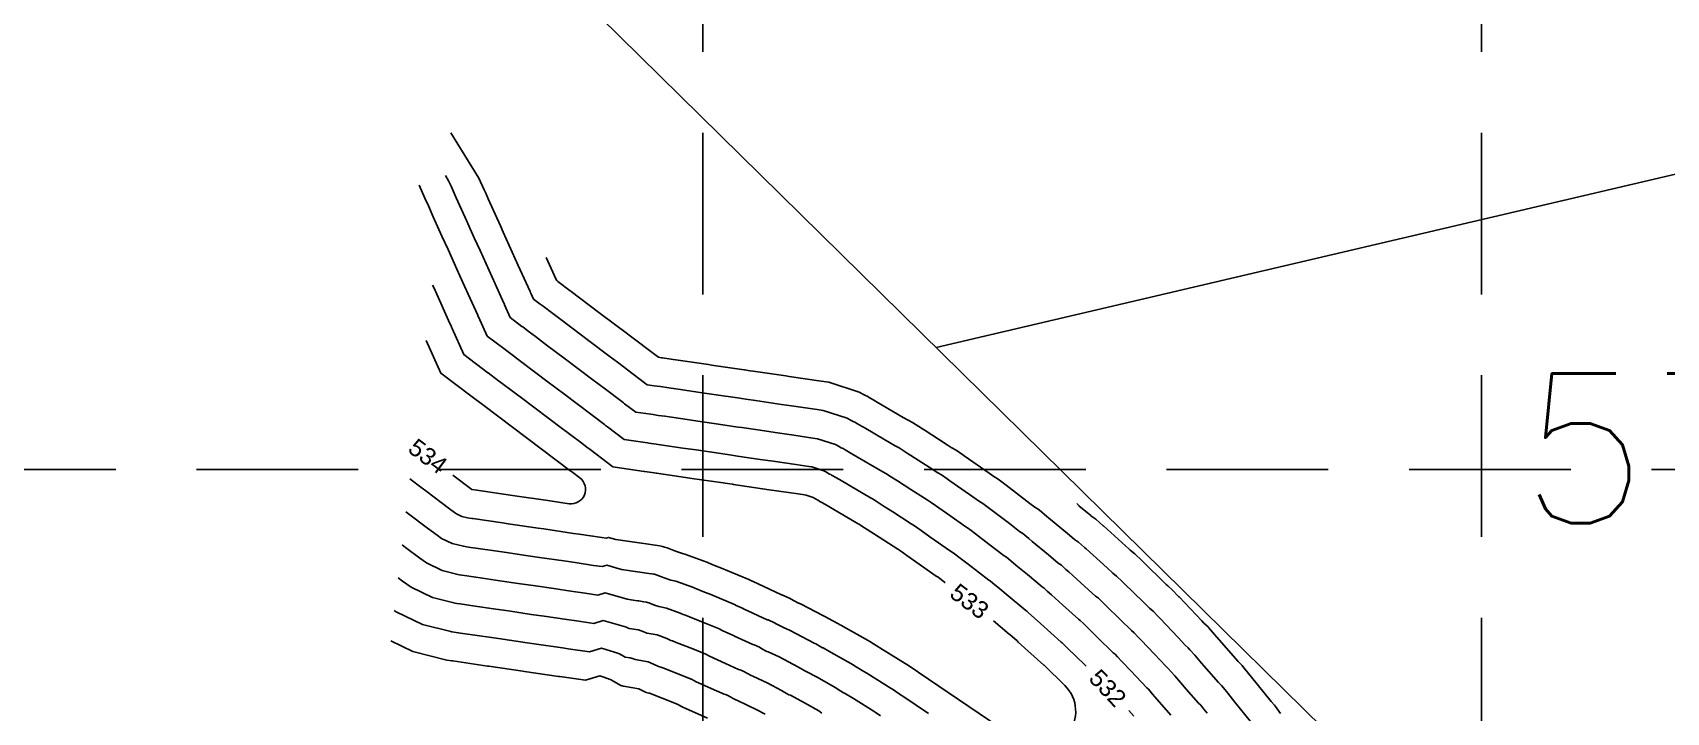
# Model space of a CAD drawing. Header units: feet. Extents: x 5163 to 12107, y -224 to 4120.
# Drawn here: x 6266.5 to 6493.8, y 2239.4 to 2334 of the extents above; entities that cross this region are included whole.
import ezdxf
from ezdxf.enums import TextEntityAlignment as Align

# ---------------------------------------------------------------- set-up
doc = ezdxf.new("R2010")
doc.units = ezdxf.units.FT
doc.linetypes.add('HIDDEN', pattern=[0.375, 0.25, -0.125])
for name, color, linetype in [('2003004C-A$0$3A-BERMS', 1, 'Continuous'), ('2003004C-A$0$3A-LOT', 2, 'Continuous'), ('2003004C-A$0$3A-LOTNO', 7, 'Continuous'), ('grid', 254, 'Continuous')]:
    doc.layers.add(name, color=color, linetype=linetype)
doc.styles.add('2003004C-A$0$L100', font='simplex', dxfattribs={"height": 4})
doc.styles.add('2003004C-A$0$Standard', font='txt')
doc.styles.get("Standard").update_dxf_attribs({"font": 'ARIAL.TTF'})

# ---------------------------------------------------------------- blocks, each defined once
blk = doc.blocks.new('2003004C-A$0$lota')
at = {"style": '2003004C-A$0$Standard'}
blk.add_attdef('LOTDES', text='', height=0.0833, dxfattribs=at).set_placement((0, 0), align=Align.CENTER)
at = {"style": '2003004C-A$0$Standard', "flags": 1}
for tag in ['LOTAINF', 'LOTAAC', 'LOTASF']:
    blk.add_attdef(tag, text='', height=0.000000105, dxfattribs=at).set_placement((-0.03768, 0), align=Align.CENTER)

msp = doc.modelspace()

# ---------------------------------------------------------------- linework, layer by layer
at = {"layer": '2003004C-A$0$3A-BERMS', "color": 43, "linetype": 'Continuous'}
for points, elevation in [([(6328.57, 2313.77), (6324.64, 2320.08)], 530), ([(6413.07, 2245.86), (6411.47, 2247.42), (6410.74, 2248.13), (6409.95, 2248.9), (6409.74, 2249.1), (6409.6, 2249.22), (6406.72, 2251.8), (6405.87, 2252.57), (6405.08, 2253.28), (6404.83, 2253.5), (6404.67, 2253.62), (6401.97, 2255.86), (6401.05, 2256.62), (6400.08, 2257.43), (6399.73, 2257.72), (6399.54, 2257.84), (6396.66, 2260.04), (6395.55, 2260.89), (6394.76, 2261.49), (6394.44, 2261.73), (6394.22, 2261.86), (6391.35, 2263.88), (6390.11, 2264.74), (6389.32, 2265.3), (6388.97, 2265.55), (6388.73, 2265.68), (6386.17, 2267.33), (6384.96, 2268.1), (6383.87, 2268.8), (6383.34, 2269.14), (6383.07, 2269.28), (6380.22, 2270.95), (6378.75, 2271.82), (6378.16, 2272.16), (6377.84, 2272.35), (6377.65, 2272.46), (6377.54, 2272.52), (6377.38, 2272.6), (6376.86, 2272.89), (6376.58, 2273.04), (6374.89, 2273.59), (6374.48, 2273.66), (6372.69, 2273.92), (6369.53, 2274.38), (6367.73, 2274.64), (6364.58, 2275.1), (6364.28, 2275.15), (6363.75, 2275.22), (6361.93, 2275.49), (6358.8, 2275.95), (6356.97, 2276.21), (6353.85, 2276.67), (6353.26, 2276.76), (6352.24, 2276.9), (6352.03, 2276.94), (6348.8, 2277.41), (6346.45, 2279.18), (6346.2, 2279.37), (6346.03, 2279.5), (6344.53, 2280.63), (6342.04, 2282.51), (6340.51, 2283.66), (6338.04, 2285.52), (6336.5, 2286.68), (6334.05, 2288.53), (6333.36, 2289.05), (6332.28, 2289.86), (6332.2, 2289.92), (6329.72, 2291.79), (6328.5, 2294.48), (6328.44, 2294.62), (6328.4, 2294.71), (6327.58, 2296.52), (6326.34, 2299.27), (6325.51, 2301.12), (6324.28, 2303.83), (6323.43, 2305.71), (6322.22, 2308.38), (6321.53, 2309.91), (6321.05, 2310.99), (6320.23, 2312.8)], 532), ([(6324.35, 2313.39), (6323.93, 2314.12)], 531), ([(6424.88, 2239.06), (6422.65, 2241.61), (6422.34, 2241.97), (6421.74, 2242.66), (6421.52, 2242.86), (6419.31, 2245.19), (6418.07, 2246.51), (6417.46, 2247.14), (6417.11, 2247.52), (6416.86, 2247.73), (6414.66, 2249.87), (6413.27, 2251.23), (6412.67, 2251.82), (6412.27, 2252.2), (6412, 2252.42), (6409.81, 2254.38), (6408.27, 2255.77), (6407.67, 2256.31), (6407.23, 2256.7), (6406.94, 2256.92), (6404.91, 2258.6), (6403.32, 2259.91), (6402.59, 2260.52), (6402, 2261.01), (6401.67, 2261.22), (6399.53, 2262.86), (6397.68, 2264.27), (6397.09, 2264.72), (6396.58, 2265.11), (6396.22, 2265.33), (6394.09, 2266.82), (6392.11, 2268.21), (6391.53, 2268.62), (6390.97, 2269.01), (6390.59, 2269.22), (6388.69, 2270.44), (6386.82, 2271.64), (6386.01, 2272.16), (6385.2, 2272.69), (6384.79, 2272.89), (6382.69, 2274.12), (6380.46, 2275.43), (6380.03, 2275.69), (6379.56, 2275.96), (6379.42, 2276.05), (6379.26, 2276.14), (6379.01, 2276.25), (6378.63, 2276.46), (6378.21, 2276.7), (6375.68, 2277.51), (6375.06, 2277.61), (6372.38, 2278), (6370.11, 2278.34), (6367.4, 2278.73), (6365.16, 2279.06), (6364.7, 2279.13), (6364.32, 2279.18), (6361.6, 2279.58), (6359.38, 2279.9), (6356.63, 2280.31), (6354.43, 2280.63), (6353.54, 2280.76), (6352.82, 2280.86), (6352.51, 2280.91), (6350.4, 2281.22), (6348.85, 2282.38), (6348.69, 2282.5), (6348.44, 2282.69), (6346.19, 2284.39), (6344.44, 2285.7), (6342.16, 2287.42), (6340.45, 2288.71), (6338.13, 2290.46), (6336.46, 2291.72), (6335.42, 2292.5), (6334.69, 2293.06), (6334.56, 2293.15), (6332.94, 2294.37), (6332.15, 2296.13), (6332.11, 2296.22), (6332.04, 2296.36), (6330.82, 2299.08), (6329.99, 2300.92), (6328.73, 2303.69), (6327.93, 2305.47), (6326.65, 2308.3), (6325.87, 2310.03), (6325.42, 2311.02), (6324.69, 2312.64), (6324.35, 2313.39)], 531), ([(6429.91, 2239.32), (6429.47, 2239.86), (6429.03, 2240.41), (6428.72, 2240.71), (6427.01, 2242.67), (6425.42, 2244.5), (6424.94, 2245.05), (6424.51, 2245.55), (6424.17, 2245.86), (6422.6, 2247.52), (6420.72, 2249.5), (6420.3, 2249.95), (6419.76, 2250.51), (6419.39, 2250.83), (6417.85, 2252.33), (6415.8, 2254.33), (6415.39, 2254.73), (6414.8, 2255.3), (6414.4, 2255.61), (6412.9, 2256.96), (6410.67, 2258.97), (6410.27, 2259.33), (6409.64, 2259.9), (6409.21, 2260.21), (6407.85, 2261.34), (6405.59, 2263.21), (6405.11, 2263.61), (6404.27, 2264.3), (6403.81, 2264.61), (6402.4, 2265.69), (6399.82, 2267.65), (6399.43, 2267.95), (6398.71, 2268.5), (6398.22, 2268.79), (6396.83, 2269.77), (6394.11, 2271.67), (6393.73, 2271.94), (6392.97, 2272.47), (6392.45, 2272.76), (6391.22, 2273.55), (6388.68, 2275.19), (6388.16, 2275.52), (6387.05, 2276.23), (6386.5, 2276.51), (6385.16, 2277.29), (6382.17, 2279.05), (6381.9, 2279.21), (6381.27, 2279.58), (6381.18, 2279.63), (6380.97, 2279.75), (6380.64, 2279.91), (6380.4, 2280.04), (6379.84, 2280.35), (6376.46, 2281.43), (6375.63, 2281.57), (6372.06, 2282.09), (6370.69, 2282.29), (6367.08, 2282.82), (6365.74, 2283.02), (6365.13, 2283.11), (6364.9, 2283.14), (6361.27, 2283.67), (6359.96, 2283.86), (6356.3, 2284.4), (6355.01, 2284.59), (6353.82, 2284.76), (6353.4, 2284.82), (6352.98, 2284.88), (6351.99, 2285.03), (6351.26, 2285.57), (6351.18, 2285.63), (6350.84, 2285.89), (6347.84, 2288.15), (6346.85, 2288.9), (6343.81, 2291.19), (6342.86, 2291.91), (6339.77, 2294.23), (6338.87, 2294.92), (6337.49, 2295.96), (6337.09, 2296.25), (6336.93, 2296.37), (6336.17, 2296.95), (6335.79, 2297.78), (6335.77, 2297.82), (6335.69, 2298.01), (6334.05, 2301.63), (6333.63, 2302.56), (6331.96, 2306.26), (6331.57, 2307.12), (6329.87, 2310.89), (6329.51, 2311.68), (6329.31, 2312.13), (6328.57, 2313.77)], 530), ([(6435.94, 2238.18), (6433.8, 2240.84), (6432.79, 2242.09), (6432.19, 2242.84), (6431.92, 2243.18), (6431.49, 2243.6), (6429.15, 2246.28), (6428.19, 2247.38), (6427.53, 2248.14), (6427.28, 2248.43), (6426.82, 2248.85), (6425.88, 2249.84), (6423.37, 2252.5), (6423.13, 2252.76), (6422.41, 2253.51), (6421.92, 2253.93), (6421.05, 2254.78), (6418.33, 2257.43), (6418.1, 2257.65), (6417.33, 2258.4), (6416.81, 2258.81), (6416, 2259.54), (6413.07, 2262.17), (6412.86, 2262.36), (6412.04, 2263.1), (6411.48, 2263.5), (6410.78, 2264.08), (6407.86, 2266.5), (6407.63, 2266.69), (6406.54, 2267.6), (6405.95, 2267.99), (6405.26, 2268.51), (6401.96, 2271.03), (6401.77, 2271.17), (6400.85, 2271.88), (6400.22, 2272.26), (6399.57, 2272.72), (6396.11, 2275.14), (6395.94, 2275.26), (6394.97, 2275.94), (6394.31, 2276.3), (6393.75, 2276.66), (6390.54, 2278.73), (6390.31, 2278.88), (6388.91, 2279.77), (6388.21, 2280.12), (6387.63, 2280.46), (6383.89, 2282.66), (6383.77, 2282.73), (6382.98, 2283.19), (6382.95, 2283.21), (6382.68, 2283.37), (6382.27, 2283.56), (6382.17, 2283.61), (6381.47, 2284), (6377.25, 2285.36), (6376.21, 2285.53), (6371.75, 2286.18), (6371.27, 2286.25), (6366.76, 2286.91), (6366.32, 2286.98), (6365.55, 2287.09), (6365.48, 2287.1), (6360.94, 2287.76), (6360.53, 2287.82), (6355.96, 2288.49), (6355.59, 2288.54), (6354.1, 2288.76), (6353.98, 2288.78), (6353.58, 2288.84), (6353.25, 2289.08), (6349.5, 2291.91), (6349.26, 2292.09), (6345.45, 2294.96), (6345.27, 2295.1), (6341.4, 2298.01), (6341.27, 2298.11), (6339.55, 2299.41), (6339.5, 2299.44), (6339.39, 2299.53), (6339.33, 2299.65), (6337.95, 2302.72)], 529), ([(6393.45, 2257.48), (6393.41, 2257.51), (6392.42, 2258.27), (6392.3, 2258.35), (6392.23, 2258.4), (6388.61, 2260.93), (6388.12, 2261.28), (6387.12, 2261.98), (6386.97, 2262.08), (6386.88, 2262.13), (6383.64, 2264.22), (6383.11, 2264.56), (6381.72, 2265.45), (6381.48, 2265.6), (6381.36, 2265.66), (6377.75, 2267.78), (6377.03, 2268.2), (6376.28, 2268.64), (6376.13, 2268.73), (6375.88, 2268.88), (6375.83, 2268.91), (6375.75, 2268.95), (6375.09, 2269.31), (6374.95, 2269.39), (6374.11, 2269.66), (6373.9, 2269.7), (6373.01, 2269.83), (6368.95, 2270.42), (6368.05, 2270.55), (6364, 2271.14), (6363.85, 2271.17), (6363.17, 2271.27), (6362.26, 2271.4), (6358.22, 2271.99), (6357.31, 2272.12), (6353.27, 2272.71), (6352.98, 2272.76), (6351.66, 2272.95), (6351.56, 2272.96), (6347.21, 2273.6), (6344.04, 2275.99), (6343.71, 2276.24), (6343.62, 2276.3), (6342.87, 2276.87), (6339.63, 2279.31), (6338.87, 2279.89), (6335.64, 2282.32), (6334.86, 2282.9), (6331.64, 2285.33), (6331.3, 2285.59), (6329.87, 2286.67), (6329.83, 2286.7), (6326.49, 2289.21), (6324.86, 2292.84), (6324.77, 2293.02), (6324.75, 2293.07), (6324.34, 2293.97), (6322.69, 2297.62), (6322.28, 2298.55), (6322.13, 2298.87)], 533), ([(6318.41, 2267.33), (6318.76, 2267.08), (6321.41, 2265.07), (6322.75, 2264.07), (6323.36, 2263.64), (6324.83, 2262.93), (6326.41, 2262.54), (6326.89, 2262.47), (6327.12, 2262.44), (6330.47, 2261.95), (6332.06, 2261.71), (6335.43, 2261.22), (6337.01, 2260.99), (6340.38, 2260.5), (6341.96, 2260.27), (6344.51, 2259.89), (6345.7, 2259.72), (6346.36, 2259.92), (6348.42, 2259.32), (6350.64, 2259), (6352.2, 2258.77), (6352.62, 2258.71), (6352.87, 2258.67), (6353.01, 2258.65), (6353.39, 2258.52), (6353.97, 2258.31), (6354.48, 2258.12), (6355.26, 2257.84), (6355.27, 2257.83), (6355.96, 2257.71), (6358.45, 2256.79), (6358.71, 2256.66), (6358.83, 2256.63), (6359.74, 2256.25), (6360.84, 2255.83), (6364.13, 2254.45), (6364.14, 2254.45), (6364.15, 2254.45), (6364.37, 2254.32), (6365.35, 2253.89), (6365.41, 2253.86), (6368.7, 2252.33), (6368.81, 2252.31), (6369.73, 2251.88), (6369.95, 2251.75), (6370.87, 2251.28), (6370.97, 2251.24), (6371.88, 2250.8), (6375.25, 2249.07), (6375.44, 2248.95), (6376.37, 2248.42), (6376.46, 2248.39), (6377.26, 2247.96), (6380.66, 2246.03), (6380.83, 2245.91), (6381.76, 2245.33), (6381.84, 2245.3), (6382.54, 2244.89), (6385.96, 2242.76), (6386.11, 2242.65), (6387.05, 2242.01), (6387.12, 2241.98), (6387.72, 2241.59), (6391.15, 2239.26)], 532), ([(6440.15, 2239.29), (6439.44, 2240.24), (6439.32, 2240.41), (6438.82, 2240.95), (6436.08, 2244.35), (6435.67, 2244.86), (6434.91, 2245.82), (6434.8, 2245.95), (6434.26, 2246.49), (6431.29, 2249.89), (6430.96, 2250.27), (6430.13, 2251.22), (6430.05, 2251.32), (6429.47, 2251.85), (6429.17, 2252.16), (6426.02, 2255.49), (6425.96, 2255.56), (6425.06, 2256.5), (6424.45, 2257.02), (6424.24, 2257.23), (6420.86, 2260.53), (6420.82, 2260.57), (6419.86, 2261.5), (6419.21, 2262.01), (6419.09, 2262.12), (6415.48, 2265.37), (6415.46, 2265.38), (6414.44, 2266.3), (6413.75, 2266.8), (6413.72, 2266.82), (6412.08, 2268.18), (6412.12, 2268.18), (6411.77, 2268.48)], 528), ([(6317.87, 2262.73), (6318.34, 2262.38), (6320.34, 2260.87), (6321.26, 2260.24), (6323.46, 2259.17), (6325.83, 2258.58), (6326.2, 2258.53), (6326.54, 2258.48), (6329.09, 2258.1), (6331.49, 2257.75), (6334.05, 2257.38), (6336.43, 2257.03), (6339.01, 2256.65), (6341.38, 2256.31), (6343.34, 2256.02), (6345.12, 2255.76), (6346.12, 2256.07), (6349.21, 2255.16), (6350.06, 2255.04), (6350.66, 2254.95), (6350.83, 2254.93), (6351.5, 2254.83), (6351.89, 2254.77), (6352.02, 2254.73), (6352.23, 2254.65), (6353.01, 2254.37), (6353.6, 2254.15), (6353.62, 2254.14), (6354.68, 2253.95), (6356.59, 2253.25), (6357, 2253.04), (6357.18, 2253), (6357.88, 2252.71), (6359.59, 2252.05), (6362.13, 2250.99), (6362.14, 2250.99), (6362.15, 2250.98), (6362.51, 2250.78), (6364.11, 2250.07), (6364.16, 2250.05), (6366.7, 2248.87), (6366.88, 2248.83), (6367.6, 2248.5), (6367.95, 2248.29), (6368.66, 2247.92), (6368.84, 2247.86), (6370.34, 2247.14), (6372.97, 2245.78), (6373.3, 2245.57), (6374.03, 2245.15), (6374.19, 2245.09), (6375.57, 2244.36), (6378.26, 2242.83), (6378.55, 2242.62), (6379.3, 2242.16), (6379.44, 2242.1), (6380.7, 2241.36), (6383.44, 2239.66), (6383.71, 2239.45), (6384.46, 2238.94)], 531), ([(6317.33, 2258.14), (6317.94, 2257.68), (6319.16, 2256.83), (6322.09, 2255.41), (6325.25, 2254.62), (6325.5, 2254.59), (6325.96, 2254.52), (6327.72, 2254.26), (6330.91, 2253.8), (6332.68, 2253.54), (6335.86, 2253.07), (6337.65, 2252.81), (6340.8, 2252.35), (6342.17, 2252.15), (6344.54, 2251.8), (6345.88, 2252.21), (6349.09, 2251.27), (6349.27, 2251.2), (6349.49, 2251.08), (6350.13, 2250.99), (6350.47, 2250.94), (6350.75, 2250.9), (6350.76, 2250.9), (6351.54, 2250.62), (6351.95, 2250.46), (6351.98, 2250.46), (6353.39, 2250.2), (6354.73, 2249.7), (6355.29, 2249.43), (6355.53, 2249.37), (6356.02, 2249.17), (6358.35, 2248.27), (6360.13, 2247.52), (6360.14, 2247.52), (6360.15, 2247.52), (6360.65, 2247.24), (6362.87, 2246.25), (6362.9, 2246.24), (6364.7, 2245.4), (6364.95, 2245.35), (6365.46, 2245.12), (6365.95, 2244.82), (6366.45, 2244.56), (6366.7, 2244.48), (6368.8, 2243.47), (6370.7, 2242.49), (6371.16, 2242.18), (6371.69, 2241.89), (6371.92, 2241.8), (6373.88, 2240.75), (6375.86, 2239.63), (6376.28, 2239.33)], 530), ([(6316.79, 2253.61), (6317.05, 2253.43), (6320.72, 2251.65), (6324.67, 2250.67), (6324.81, 2250.65), (6325.38, 2250.56), (6326.34, 2250.42), (6330.33, 2249.84), (6331.31, 2249.7), (6335.28, 2249.12), (6336.28, 2248.97), (6340.22, 2248.39), (6341, 2248.28), (6343.96, 2247.85), (6345.63, 2248.35), (6347.46, 2247.82), (6348.12, 2247.57), (6348.71, 2247.23), (6348.91, 2247.12), (6349.61, 2247.02), (6349.64, 2247.02), (6350.07, 2246.86), (6350.3, 2246.78), (6350.33, 2246.77), (6352.11, 2246.44), (6352.88, 2246.16), (6353.57, 2245.81), (6353.88, 2245.74), (6354.16, 2245.62), (6357.1, 2244.49), (6358.13, 2244.06), (6358.15, 2244.05), (6358.15, 2244.05), (6358.8, 2243.69), (6361.63, 2242.43), (6361.65, 2242.43), (6362.7, 2241.94), (6363.03, 2241.87), (6363.32, 2241.74), (6363.95, 2241.36), (6364.25, 2241.2), (6364.56, 2241.1), (6367.26, 2239.8), (6368.43, 2239.19)], 529), ([(6316.29, 2249.37), (6319.35, 2247.89), (6324.09, 2246.71), (6324.12, 2246.7), (6324.8, 2246.6), (6324.96, 2246.58), (6329.75, 2245.88), (6329.94, 2245.85), (6334.7, 2245.16), (6334.91, 2245.13), (6339.65, 2244.43), (6339.83, 2244.41), (6343.38, 2243.89), (6345.39, 2244.5), (6345.82, 2244.37), (6346.97, 2243.94), (6347.12, 2243.86), (6348.33, 2243.17), (6348.47, 2243.14), (6348.51, 2243.14), (6348.6, 2243.11), (6348.65, 2243.09), (6348.68, 2243.08), (6350.82, 2242.69), (6351.02, 2242.62), (6351.86, 2242.2), (6352.23, 2242.11), (6352.31, 2242.08), (6355.85, 2240.71), (6356.14, 2240.59), (6356.15, 2240.59), (6356.15, 2240.59), (6356.94, 2240.15), (6360.39, 2238.62)], 528), ([(6419.74, 2238.89), (6419.03, 2239.7)], 532)]:
    msp.add_lwpolyline(points, dxfattribs=dict(at, elevation=elevation))
for points, elevation in [([(6324.93, 2272.44), (6327.56, 2270.46), (6328.27, 2270.35), (6333.22, 2269.63), (6338.17, 2268.91), (6341.13, 2268.47, 0.776468), (6342.62, 2272.05), (6341.63, 2272.8), (6341.21, 2273.11), (6337.22, 2276.12), (6333.23, 2279.13), (6329.24, 2282.14), (6327.46, 2283.47), (6323.47, 2286.48), (6323.27, 2286.63), (6321.22, 2291.16)], 534), ([(6318.96, 2271.93), (6320.67, 2270.64), (6321.16, 2270.27), (6324.49, 2267.76), (6325.16, 2267.26), (6325.46, 2267.05), (6326.2, 2266.69), (6326.99, 2266.5), (6327.58, 2266.41), (6327.7, 2266.39), (6331.85, 2265.79), (6332.64, 2265.67), (6336.8, 2265.06), (6337.59, 2264.95), (6341.75, 2264.34), (6342.54, 2264.22), (6345.68, 2263.77), (6346.27, 2263.68), (6346.61, 2263.78), (6347.64, 2263.48), (6351.22, 2262.96), (6353.73, 2262.59), (6354.14, 2262.53), (6354.39, 2262.44), (6354.75, 2262.32), (6355.7, 2261.97), (6355.95, 2261.88), (6356.91, 2261.53), (6356.92, 2261.52), (6357.25, 2261.46), (6360.31, 2260.33), (6360.43, 2260.27), (6360.48, 2260.26), (6361.59, 2259.79), (6362.09, 2259.6), (6366.13, 2257.92), (6366.13, 2257.92), (6366.14, 2257.91), (6366.23, 2257.86), (6366.59, 2257.7), (6366.66, 2257.67), (6370.7, 2255.8), (6370.74, 2255.79), (6371.87, 2255.26), (6371.95, 2255.22), (6373.07, 2254.64), (6373.11, 2254.62), (6373.42, 2254.47), (6377.52, 2252.37), (6377.57, 2252.33), (6378.7, 2251.69), (6378.73, 2251.68), (6378.95, 2251.56), (6383.06, 2249.23), (6383.1, 2249.2), (6384.23, 2248.5), (6384.24, 2248.49), (6384.38, 2248.41), (6388.49, 2245.86), (6388.51, 2245.85), (6389.64, 2245.08), (6389.65, 2245.08), (6389.7, 2245.04), (6403.82, 2235.45, 0.91554), (6410.12, 2243.17), (6407.24, 2245.98), (6407.22, 2246), (6407.2, 2246.02), (6403.63, 2249.22), (6403.47, 2249.37), (6402.48, 2250.26), (6402.43, 2250.31), (6402.39, 2250.33), (6400.18, 2252.17)], 533)]:
    msp.add_lwpolyline(points, format="xyb", dxfattribs=dict(at, elevation=elevation))
at = {"layer": '2003004C-A$0$3A-LOT', "color": 7, "linetype": 'Continuous'}
for p, q in [((6333.18, 2348.27), (6592.15, 2093.58)), ((6526.85, 2321.81), (6392.23, 2290.19))]:
    msp.add_line(p, q, dxfattribs=at)
at = {"layer": 'grid', "color": 252, "linetype": 'HIDDEN', "ltscale": 90}
for p, q in [((6359.75, 4007.6), (6359.75, 214.43)), ((6468.09, 4007.6), (6468.09, 214.43)), ((5276.78, 2273.24), (11993.45, 2273.24))]:
    msp.add_line(p, q, dxfattribs=at)

# ---------------------------------------------------------------- block references
at = {"layer": '2003004C-A$0$3A-LOTNO', "color": 7, "linetype": 'Continuous'}
ref = msp.add_blockref('2003004C-A$0$lota', (6491.29, 2265.76), dxfattribs=dict(at, xscale=250, yscale=250, zscale=250))
ref.add_attrib('LOTDES', '57', dxfattribs={"height": 20.825, "style": '2003004C-A$0$L100'}).set_placement((6491.29, 2265.76), align=Align.CENTER)

# ---------------------------------------------------------------- texts
at = {"layer": '2003004C-A$0$3A-BERMS', "color": 43, "linetype": 'Continuous', "char_height": 2.4, "attachment_point": 5}
for s, insert, rotation in [('{534}', (6321.46, 2275.06, 534), 322.9963), ('{533}', (6396.85, 2254.88, 533), 322.6525), ('{532}', (6416.08, 2242.81, 532), 313.4232)]:
    msp.add_mtext(s, dxfattribs=dict(at, insert=insert, rotation=rotation))

doc.saveas('drawing.dxf')
